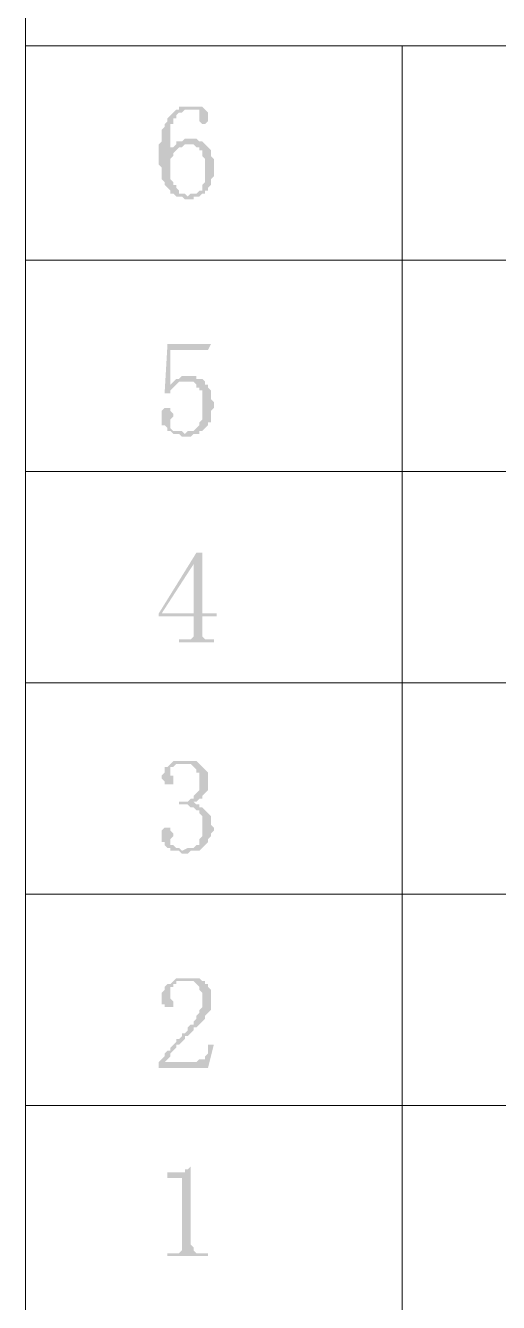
# Model space of a CAD drawing. Header units: millimetres. Extents: x 6 to 291, y 3 to 207.
# Drawn here: x 215.05 to 221.96, y 31.67 to 50.34 of the extents above; entities that cross this region are included whole.
import ezdxf

# ---------------------------------------------------------------- set-up
doc = ezdxf.new("R2010")
doc.units = ezdxf.units.MM

msp = doc.modelspace()

# ---------------------------------------------------------------- hatches: boundary and pattern name
h = msp.add_hatch(color=7)
h.dxf.hatch_style = 2
h.paths.add_polyline_path([(217.508526, 49.149), (217.296859, 49.149), (217.296859, 49.106667), (217.254526, 49.106667), (217.212192, 49.064333), (217.169859, 49.022), (217.127526, 48.979667), (217.127526, 48.937333), (217.085192, 48.895), (217.085192, 48.852667), (217.042859, 48.810333), (217.042859, 48.641), (217.000526, 48.598667), (217.000526, 48.429333), (217.000526, 48.302333), (217.042859, 48.26), (217.042859, 48.090667), (217.085192, 48.048333), (217.085192, 48.006), (217.127526, 47.963667), (217.169859, 47.921333), (217.169859, 47.879), (217.212192, 47.879), (217.254526, 47.836667), (217.423859, 47.836667), (217.381526, 47.879), (217.296859, 47.879), (217.296859, 47.921333), (217.254526, 47.963667), (217.254526, 48.006), (217.212192, 48.006), (217.212192, 48.048333), (217.169859, 48.090667), (217.169859, 48.344667), (217.169859, 48.387), (217.212192, 48.429333), (217.169859, 48.471667), (217.169859, 48.895), (217.212192, 48.895), (217.212192, 48.979667), (217.254526, 48.979667), (217.254526, 49.022), (217.296859, 49.064333), (217.339192, 49.064333), (217.381526, 49.106667), (217.466192, 49.106667), (217.635526, 49.149), (217.550859, 49.149)])
h = msp.add_hatch(color=7)
h.dxf.hatch_style = 2
h.paths.add_polyline_path([(217.635526, 49.149), (217.466192, 49.106667), (217.593192, 49.106667), (217.593192, 48.979667), (217.593192, 48.937333), (217.635526, 48.895), (217.677859, 48.895), (217.720192, 48.937333), (217.720192, 49.022), (217.720192, 49.064333), (217.677859, 49.106667)])
h = msp.add_hatch(color=7)
h.dxf.hatch_style = 2
h.paths.add_polyline_path([(217.254526, 48.598667), (217.212192, 48.556333), (217.169859, 48.556333), (217.169859, 48.471667), (217.212192, 48.429333), (217.212192, 48.471667), (217.254526, 48.514), (217.296859, 48.556333), (217.339192, 48.556333), (217.381526, 48.598667), (217.466192, 48.598667)])
h = msp.add_hatch(color=7)
h.dxf.hatch_style = 2
h.paths.add_polyline_path([(217.466192, 48.683333), (217.381526, 48.683333), (217.339192, 48.641), (217.254526, 48.641), (217.254526, 48.598667), (217.508526, 48.598667), (217.550859, 48.556333), (217.593192, 48.556333), (217.593192, 48.514), (217.635526, 48.514), (217.635526, 48.429333), (217.677859, 48.387), (217.677859, 48.048333), (217.635526, 48.006), (217.635526, 47.921333), (217.593192, 47.921333), (217.550859, 47.879), (217.466192, 47.879), (217.423859, 47.836667), (217.254526, 47.836667), (217.339192, 47.836667), (217.381526, 47.794333), (217.508526, 47.794333), (217.508526, 47.836667), (217.593192, 47.836667), (217.635526, 47.879), (217.677859, 47.879), (217.677859, 47.921333), (217.720192, 47.921333), (217.720192, 47.963667), (217.762526, 48.006), (217.762526, 48.090667), (217.804859, 48.133), (217.804859, 48.387), (217.762526, 48.429333), (217.762526, 48.514), (217.720192, 48.556333), (217.677859, 48.598667), (217.635526, 48.641), (217.593192, 48.641), (217.550859, 48.683333), (217.508526, 48.683333)])
h = msp.add_hatch(color=7)
h.dxf.hatch_style = 2
h.paths.add_polyline_path([(217.762526, 45.677667), (217.127526, 45.677667), (217.085192, 44.958), (217.169859, 44.958), (217.169859, 45.000333), (217.212192, 45.042667), (217.169859, 45.042667), (217.169859, 45.593), (217.720192, 45.593)])
h = msp.add_hatch(color=7)
h.dxf.hatch_style = 2
h.paths.add_polyline_path([(217.466192, 45.212), (217.339192, 45.212), (217.296859, 45.169667), (217.254526, 45.169667), (217.423859, 45.127333), (217.508526, 45.127333), (217.550859, 45.085), (217.550859, 45.042667), (217.593192, 45.042667), (217.593192, 45.000333), (217.635526, 45.000333), (217.635526, 44.577), (217.593192, 44.534667), (217.593192, 44.492333), (217.550859, 44.45), (217.508526, 44.407667), (217.423859, 44.407667), (217.381526, 44.365333), (217.212192, 44.365333), (217.296859, 44.365333), (217.339192, 44.323), (217.466192, 44.323), (217.508526, 44.365333), (217.593192, 44.365333), (217.593192, 44.407667), (217.635526, 44.407667), (217.677859, 44.45), (217.720192, 44.492333), (217.720192, 44.534667), (217.762526, 44.534667), (217.762526, 44.704), (217.804859, 44.746333), (217.804859, 44.788667), (217.804859, 44.831), (217.762526, 44.873333), (217.762526, 45.000333), (217.720192, 45.042667), (217.720192, 45.085), (217.677859, 45.085), (217.677859, 45.127333), (217.635526, 45.169667), (217.550859, 45.169667), (217.550859, 45.212), (217.508526, 45.212)])
h = msp.add_hatch(color=7)
h.dxf.hatch_style = 2
h.paths.add_polyline_path([(217.254526, 45.169667), (217.212192, 45.127333), (217.169859, 45.085), (217.169859, 45.042667), (217.212192, 45.042667), (217.254526, 45.085), (217.296859, 45.127333), (217.423859, 45.127333)])
h = msp.add_hatch(color=7)
h.dxf.hatch_style = 2
h.paths.add_polyline_path([(217.127526, 44.746333), (217.085192, 44.746333), (217.042859, 44.704), (217.042859, 44.619333), (217.042859, 44.492333), (217.085192, 44.492333), (217.127526, 44.45), (217.127526, 44.407667), (217.169859, 44.407667), (217.212192, 44.365333), (217.381526, 44.365333), (217.339192, 44.407667), (217.212192, 44.407667), (217.169859, 44.45), (217.169859, 44.492333), (217.169859, 44.577), (217.212192, 44.619333), (217.212192, 44.661667), (217.169859, 44.704), (217.169859, 44.746333)])
h = msp.add_hatch(color=7)
h.dxf.hatch_style = 2
h.paths.add_polyline_path([(217.635526, 42.629667), (217.550859, 42.629667), (217.000526, 41.740667), (217.000526, 41.698333), (217.508526, 41.698333), (217.508526, 41.444333), (217.508526, 41.402), (217.466192, 41.359667), (217.296859, 41.359667), (217.296859, 41.317333), (217.804859, 41.317333), (217.804859, 41.359667), (217.677859, 41.359667), (217.635526, 41.402), (217.635526, 41.698333), (217.847192, 41.698333), (217.847192, 41.740667), (217.042859, 41.740667), (217.508526, 42.460333)])
h = msp.add_hatch(color=7)
h.dxf.hatch_style = 2
h.paths.add_polyline_path([(217.635526, 42.629667), (217.508526, 42.460333), (217.508526, 41.740667), (217.042859, 41.740667), (217.635526, 41.740667)])
h = msp.add_hatch(color=7)
h.dxf.hatch_style = 2
h.paths.add_polyline_path([(217.212192, 39.581667), (217.169859, 39.539333), (217.127526, 39.497), (217.085192, 39.497), (217.085192, 39.412333), (217.042859, 39.37), (217.042859, 39.327667), (217.085192, 39.285333), (217.085192, 39.243), (217.212192, 39.243), (217.212192, 39.327667), (217.212192, 39.37), (217.169859, 39.37), (217.169859, 39.454667), (217.169859, 39.497), (217.212192, 39.497), (217.254526, 39.539333), (217.339192, 39.539333)])
h = msp.add_hatch(color=7)
h.dxf.hatch_style = 2
h.paths.add_polyline_path([(217.381526, 39.581667), (217.212192, 39.581667), (217.339192, 39.539333), (217.466192, 39.539333), (217.508526, 39.497), (217.550859, 39.454667), (217.550859, 39.412333), (217.593192, 39.412333), (217.593192, 39.158333), (217.550859, 39.116), (217.508526, 39.073667), (217.508526, 39.031333), (217.466192, 39.031333), (217.423859, 38.989), (217.296859, 38.989), (217.296859, 38.946667), (217.423859, 38.946667), (217.466192, 38.904333), (217.508526, 38.904333), (217.550859, 38.862), (217.593192, 38.862), (217.593192, 38.819667), (217.635526, 38.777333), (217.635526, 38.735), (217.635526, 38.481), (217.593192, 38.438667), (217.593192, 38.354), (217.550859, 38.354), (217.508526, 38.311667), (217.423859, 38.311667), (217.339192, 38.269333), (217.593192, 38.269333), (217.635526, 38.311667), (217.677859, 38.354), (217.720192, 38.396333), (217.720192, 38.438667), (217.762526, 38.481), (217.762526, 38.523333), (217.804859, 38.565667), (217.804859, 38.608), (217.762526, 38.650333), (217.762526, 38.777333), (217.720192, 38.819667), (217.677859, 38.862), (217.635526, 38.904333), (217.593192, 38.904333), (217.593192, 38.946667), (217.550859, 38.946667), (217.508526, 38.989), (217.550859, 38.989), (217.593192, 39.031333), (217.635526, 39.031333), (217.635526, 39.073667), (217.677859, 39.116), (217.720192, 39.158333), (217.720192, 39.412333), (217.677859, 39.454667), (217.635526, 39.497), (217.593192, 39.539333), (217.550859, 39.581667), (217.423859, 39.581667)])
h = msp.add_hatch(color=7)
h.dxf.hatch_style = 2
h.paths.add_polyline_path([(217.127526, 38.608), (217.085192, 38.608), (217.042859, 38.565667), (217.042859, 38.481), (217.042859, 38.396333), (217.085192, 38.396333), (217.085192, 38.354), (217.127526, 38.311667), (217.169859, 38.311667), (217.169859, 38.269333), (217.296859, 38.269333), (217.339192, 38.227), (217.423859, 38.227), (217.466192, 38.269333), (217.593192, 38.269333), (217.339192, 38.269333), (217.296859, 38.311667), (217.254526, 38.311667), (217.212192, 38.354), (217.169859, 38.354), (217.169859, 38.396333), (217.169859, 38.438667), (217.212192, 38.481), (217.212192, 38.523333), (217.169859, 38.565667), (217.169859, 38.608)])
h = msp.add_hatch(color=7)
h.dxf.hatch_style = 2
h.paths.add_polyline_path([(217.423859, 36.406667), (217.254526, 36.406667), (217.212192, 36.364333), (217.508526, 36.364333), (217.550859, 36.322), (217.593192, 36.279667), (217.593192, 36.237333), (217.635526, 36.195), (217.635526, 35.983333), (217.593192, 35.941), (217.593192, 35.898667), (217.550859, 35.856333), (217.550859, 35.814), (217.508526, 35.771667), (217.508526, 35.729333), (217.466192, 35.729333), (217.423859, 35.687), (217.423859, 35.644667), (217.381526, 35.602333), (217.339192, 35.602333), (217.339192, 35.56), (217.296859, 35.517667), (217.254526, 35.517667), (217.254526, 35.475333), (217.212192, 35.433), (217.169859, 35.390667), (217.169859, 35.348333), (217.127526, 35.348333), (217.085192, 35.306), (217.085192, 35.263667), (217.042859, 35.221333), (217.000526, 35.179), (217.085192, 35.179), (217.127526, 35.221333), (217.169859, 35.263667), (217.169859, 35.306), (217.212192, 35.348333), (217.254526, 35.390667), (217.254526, 35.433), (217.296859, 35.433), (217.339192, 35.475333), (217.381526, 35.517667), (217.381526, 35.56), (217.423859, 35.56), (217.466192, 35.602333), (217.508526, 35.644667), (217.508526, 35.687), (217.550859, 35.687), (217.593192, 35.729333), (217.635526, 35.771667), (217.677859, 35.814), (217.677859, 35.856333), (217.720192, 35.898667), (217.762526, 35.941), (217.762526, 36.110333), (217.762526, 36.237333), (217.720192, 36.279667), (217.720192, 36.322), (217.677859, 36.322), (217.677859, 36.364333), (217.635526, 36.364333), (217.593192, 36.406667), (217.466192, 36.406667)])
h = msp.add_hatch(color=7)
h.dxf.hatch_style = 2
h.paths.add_polyline_path([(217.212192, 36.364333), (217.169859, 36.322), (217.127526, 36.322), (217.085192, 36.279667), (217.085192, 36.237333), (217.042859, 36.195), (217.042859, 36.025667), (217.085192, 36.025667), (217.085192, 35.983333), (217.212192, 35.983333), (217.212192, 36.068), (217.169859, 36.110333), (217.169859, 36.279667), (217.212192, 36.279667), (217.212192, 36.322), (217.254526, 36.322), (217.254526, 36.364333), (217.381526, 36.364333)])
h = msp.add_hatch(color=7)
h.dxf.hatch_style = 2
h.paths.add_polyline_path([(217.804859, 35.433), (217.720192, 35.433), (217.720192, 35.306), (217.677859, 35.263667), (217.677859, 35.221333), (217.593192, 35.221333), (217.550859, 35.179), (217.000526, 35.179), (217.000526, 35.094333), (217.720192, 35.094333)])
h = msp.add_hatch(color=7)
h.dxf.hatch_style = 2
h.paths.add_polyline_path([(217.466192, 33.655), (217.423859, 33.612667), (217.381526, 33.612667), (217.381526, 33.570333), (217.127526, 33.570333), (217.127526, 33.485667), (217.339192, 33.485667), (217.339192, 32.427333), (217.296859, 32.385), (217.127526, 32.385), (217.127526, 32.342667), (217.720192, 32.342667), (217.720192, 32.385), (217.550859, 32.385), (217.508526, 32.427333), (217.508526, 32.469667), (217.466192, 32.512)])

# ---------------------------------------------------------------- linework, layer by layer
at = {"color": 7, "lineweight": 0}
for points in [[(215.053192, 202.903667), (215.053192, 6.900333)], [(215.053192, 50.038), (287.10461, 50.038)], [(220.556526, 50.038), (220.556526, 28.321)], [(215.053192, 46.905333), (287.10461, 46.905333)], [(215.053192, 43.815), (287.10461, 43.815)], [(215.053192, 40.724667), (287.10461, 40.724667)], [(215.053192, 37.634333), (287.10461, 37.634333)], [(215.053192, 34.544), (287.10461, 34.544)]]:
    msp.add_lwpolyline(points, dxfattribs=at)

doc.saveas('drawing.dxf')
